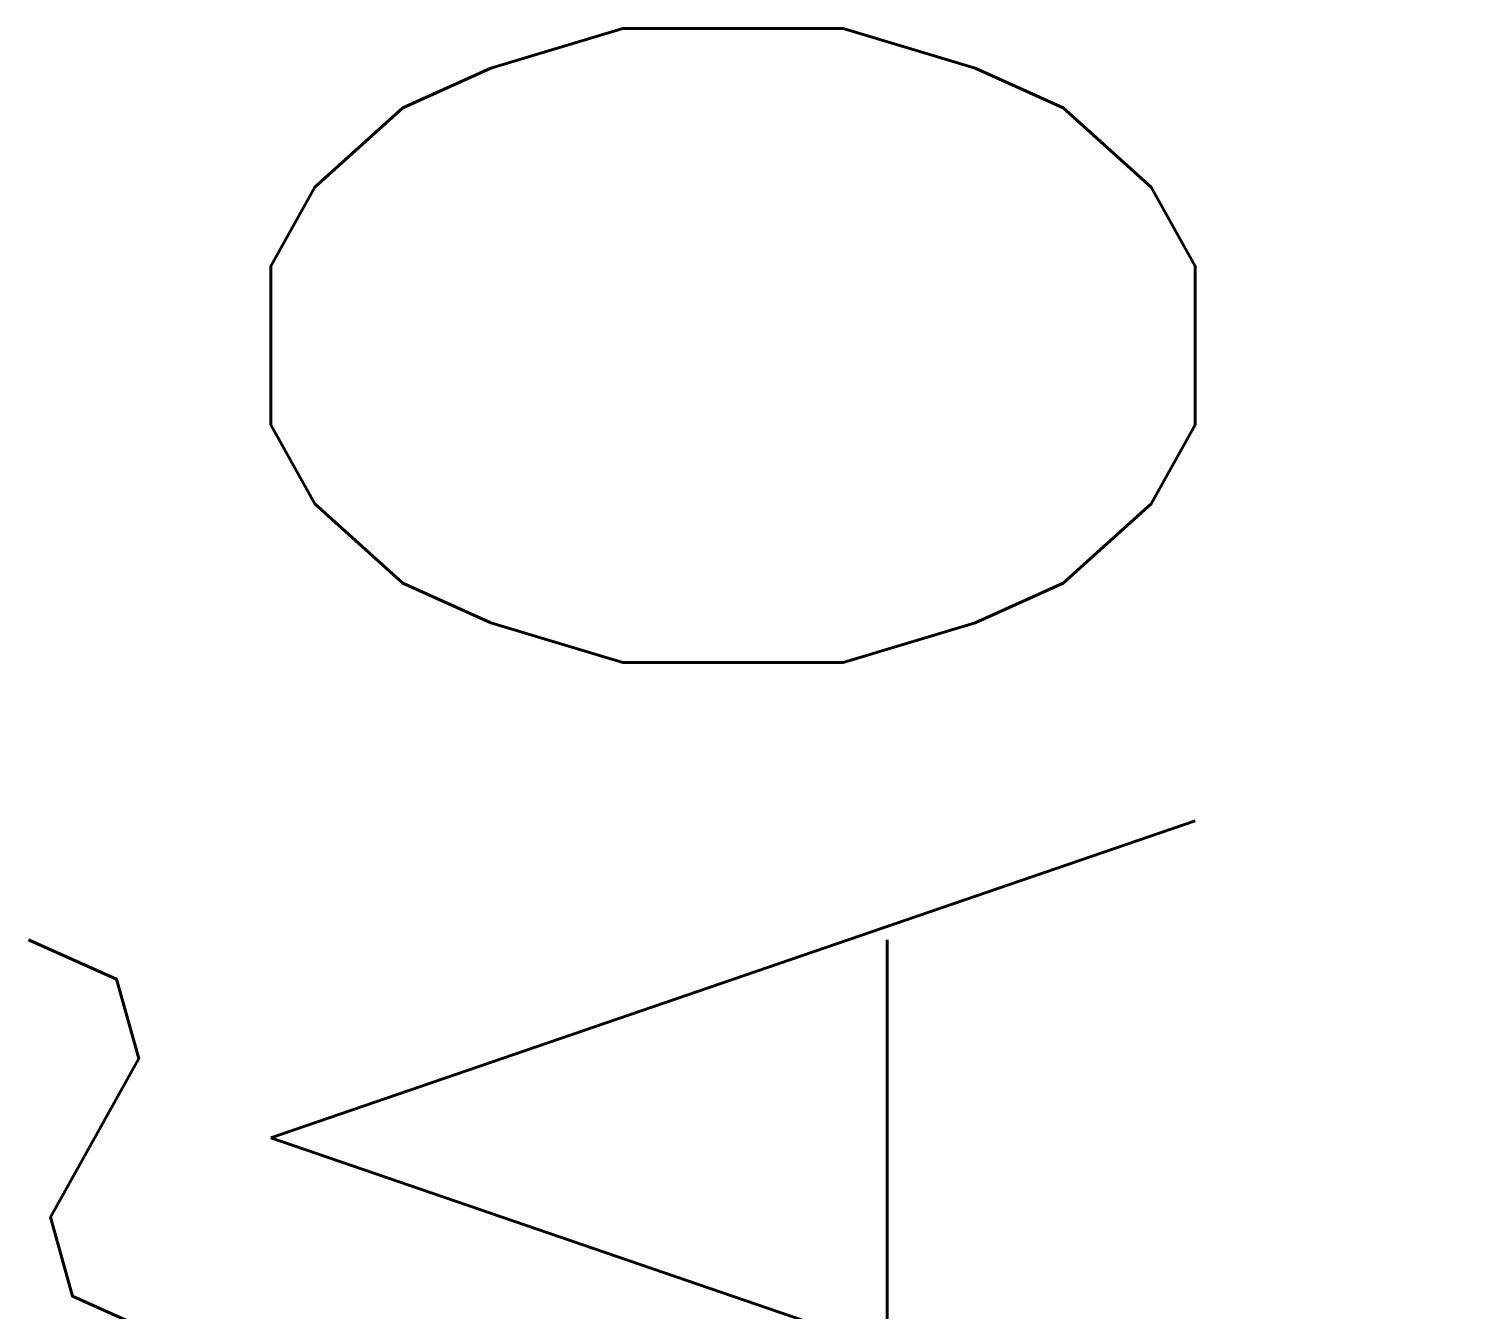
# Model space of a CAD drawing. Header units: inches. Extents: x -55 to 600, y -103 to 167.
# Drawn here: x 555.1961 to 555.3122, y 43.6334 to 43.7373 of the extents above; entities that cross this region are included whole.
import ezdxf

# ---------------------------------------------------------------- set-up
doc = ezdxf.new("R2010")
doc.units = ezdxf.units.IN
doc.header["$MEASUREMENT"] = 0
doc.layers.add('AI-Texto acabamento', color=1, linetype='Continuous')
doc.styles.add('RS50', font='romans.shx', dxfattribs={"height": 0.1})

# ---------------------------------------------------------------- blocks, each defined once
blk = doc.blocks.new('HFGFDA')
at = {"layer": 'AI-Texto acabamento', "insert": (311.8152338065506, -59.23022262697726), "char_height": 0.075, "width": 0.5813026652760528, "attachment_point": 7, "rotation": 89.99999999999993, "style": 'RS50'}
blk.add_mtext('MULTI-ESTAÇÃO', dxfattribs=at)

msp = doc.modelspace()

# ---------------------------------------------------------------- block references
msp.add_blockref('HFGFDA', (243.4969538640947, 102.1832179701938))

doc.saveas('drawing.dxf')
